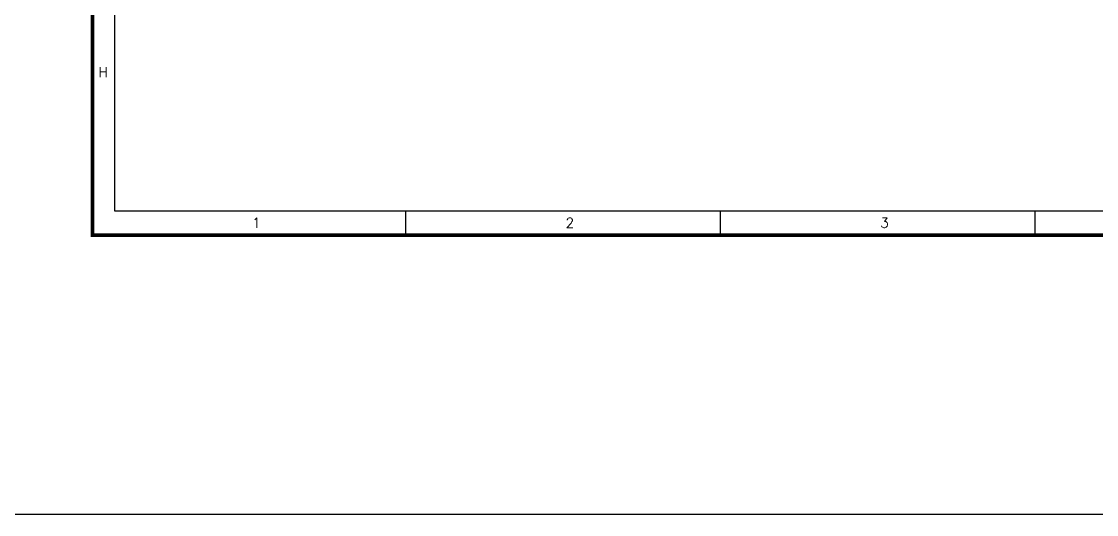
# Model space of a CAD drawing. Extents: x 6345096 to 6738923, y -6490958 to -6305885.
# Drawn here: x 6512782 to 6573896, y -6490958 to -6462958 of the extents above; entities that cross this region are included whole.
import ezdxf
from ezdxf.enums import TextEntityAlignment as Align

# ---------------------------------------------------------------- set-up
doc = ezdxf.new("R2010")
doc.units = 0
doc.header["$LTSCALE"] = 600
doc.header["$MEASUREMENT"] = 0
doc.layers.get('0').update_dxf_attribs({"linetype": 'CONTINUOUS'})
doc.layers.add('TITLE', color=7, linetype='CONTINUOUS')
doc.styles.add('ROMANS', font='romans.shx')

# ---------------------------------------------------------------- blocks, each defined once
blk = doc.blocks.new('A$C66962185')
at = {"layer": 'TITLE'}
for p, q in [((2.14, -141176.03), (2.14, -140930.66)), ((360.7, -141176.03), (2.14, -141176.03))]:
    blk.add_line(p, q, dxfattribs=at)
at = {"layer": 'TITLE', "color": 0}
for p, q in [((30.11, -141178.33), (30.11, -141176.03)), ((60.37, -141178.33), (60.37, -141176.03)), ((90.64, -141178.33), (90.64, -141176.03))]:
    blk.add_line(p, q, dxfattribs=at)
at = {"layer": 'TITLE', "color": 7, "const_width": 0.355}
blk.add_lwpolyline([(363, -140928.36), (363, -141178.33), (0, -141178.33), (0, -140928.36)], close=True, dxfattribs=at)
at = {"layer": 'TITLE', "color": 0, "style": 'ROMANS'}
for s, p in [('H', (1.02, -141162.68)), ('1', (15.75, -141177.15)), ('2', (45.89, -141177.15)), ('3', (76.15, -141177.15))]:
    blk.add_text(s, height=0.952, dxfattribs=at).set_placement(p, align=Align.MIDDLE)

msp = doc.modelspace()

# ---------------------------------------------------------------- linework, layer by layer
msp.add_lwpolyline([(6345095.701, -6305885.378), (6738922.997, -6305885.378), (6738922.997, -6490957.702), (6345095.701, -6490957.702)], close=True)

# ---------------------------------------------------------------- block references
at = {"layer": 'TITLE', "xscale": 591.1993025634438, "yscale": 591.1992967342958, "zscale": 591.1992984640067}
msp.add_blockref('A$C66962185', (6516825.698, 76989441.817, 2.785), dxfattribs=at)

doc.saveas('drawing.dxf')
